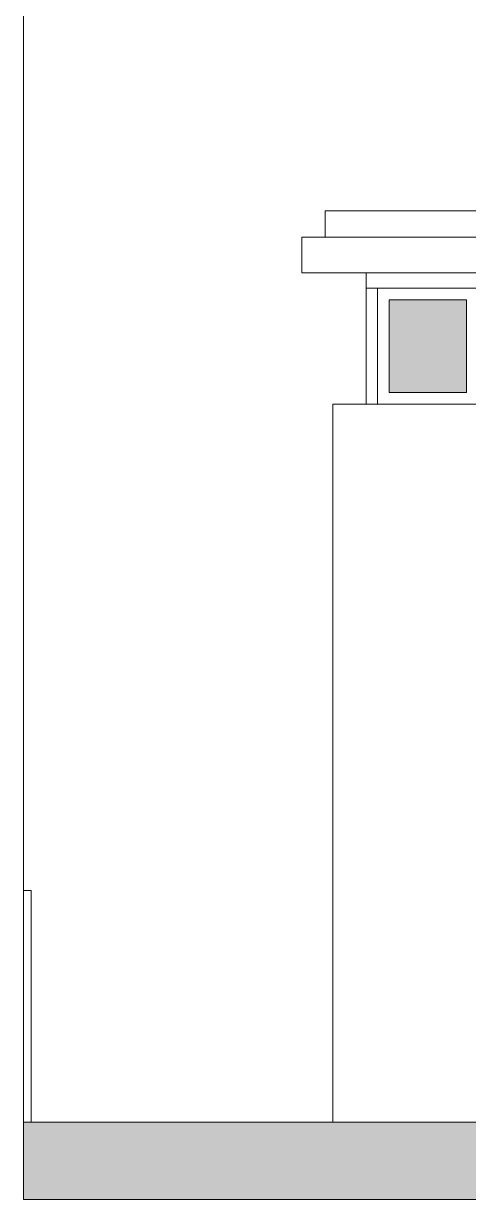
# Model space of a CAD drawing. Header units: metres. Extents: x -183 to 1639, y -350 to 198.
# Drawn here: x 550.3 to 553.18, y -183.95 to -176.33 of the extents above; entities that cross this region are included whole.
import ezdxf

# ---------------------------------------------------------------- set-up
doc = ezdxf.new("R2010")
doc.units = ezdxf.units.M
doc.header["$MEASUREMENT"] = 0
doc.header["$XCLIPFRAME"] = 2
doc.layers.add('FLOATINGWINDOWS', color=2, linetype='Continuous', plot=False)
for name, color, linetype in [('okna', 4, 'Continuous'), ('panely', 4, 'Continuous'), ('pohled', 4, 'Continuous'), ('SRAFA', 251, 'Continuous'), ('SRAFY-TERÉN', 252, 'Continuous'), ('stafaz', 254, 'Continuous')]:
    doc.layers.add(name, color=color, linetype=linetype)
picture_1 = doc.add_image_def('image1.jpg', size_in_pixel=(1024, 512))

msp = doc.modelspace()

# ---------------------------------------------------------------- hatches: boundary and pattern name
at = {"layer": 'SRAFA', "linetype": 'Continuous', "lineweight": 0}
msp.add_hatch(color=254, dxfattribs=at).paths.add_polyline_path([(552.668, -178.7213), (553.168, -178.7213), (553.168, -178.1213), (552.668, -178.1213)])
at = {"layer": 'SRAFY-TERÉN', "linetype": 'Continuous', "lineweight": 0}
msp.add_hatch(color=256, dxfattribs=at).paths.add_polyline_path([(552.303, -183.4463), (550.303, -183.4463), (550.303, -183.9463), (588.3725, -183.9463), (588.3725, -181.4425), (579.303, -182.1963), (560.993, -182.1963), (560.743, -182.1963), (560.743, -183.4463)])

# ---------------------------------------------------------------- linework, layer by layer
at = {"layer": 'FLOATINGWINDOWS', "linetype": 'Continuous', "lineweight": 0, "flags": 128}
msp.add_lwpolyline([(552.303, -183.4463), (550.303, -183.4463), (550.303, -183.9463), (588.3725, -183.9463), (588.3725, -181.4425), (579.303, -182.1963), (560.993, -182.1963), (560.743, -182.1963), (560.743, -183.4463)], close=True, dxfattribs=at)
at = {"layer": 'okna', "linetype": 'Continuous', "lineweight": 0}
for p, q in [((552.253, -177.7167), (552.253, -177.5463)), ((552.303, -183.4463), (552.303, -178.7963)), ((552.303, -178.7963), (553.243, -178.7963))]:
    msp.add_line(p, q, dxfattribs=at)
at = {"layer": 'panely', "linetype": 'Continuous', "lineweight": 0}
for p, q in [((550.303, -183.4463), (550.303, -181.9463)), ((550.303, -181.9463), (550.353, -181.9463)), ((550.353, -181.9463), (550.353, -183.4463))]:
    msp.add_line(p, q, dxfattribs=at)
at = {"layer": 'pohled', "lineweight": 0}
for p, q in [((552.253, -177.5463), (562.583, -177.5463)), ((552.103, -177.7167), (562.733, -177.7167)), ((552.103, -177.9463), (552.103, -177.7167)), ((552.103, -177.9463), (562.733, -177.9463)), ((552.518, -178.7963), (552.518, -177.9463)), ((552.518, -178.0463), (562.318, -178.0463)), ((552.593, -178.7963), (552.593, -178.0463)), ((552.518, -178.7963), (552.518, -178.7213))]:
    msp.add_line(p, q, dxfattribs=at)
for points in [[(552.593, -178.0463), (553.243, -178.0463), (553.243, -178.7963), (552.593, -178.7963)], [(552.668, -178.1213), (553.168, -178.1213), (553.168, -178.7213), (552.668, -178.7213)]]:
    msp.add_lwpolyline(points, close=True, dxfattribs=at)

# ---------------------------------------------------------------- pictures from other files: only their frames are drawn
at = {"layer": 'stafaz', "linetype": 'Continuous', "lineweight": 0}
image = msp.add_image(picture_1, insert=(527.1448, -196.1487), size_in_units=(139.9446, 69.9723), dxfattribs=at)
image.set_boundary_path([(169.3186, 418.5353), (169.3186, 407.5788), (168.9528, 407.5788), (168.9528, 310.7969), (447.5144, 310.7969), (447.5144, 392.9164), (447.1486, 392.9164), (447.1486, 403.8922), (429.8103, 405.3637), (429.8103, 402.0469), (385.9072, 402.0469), (385.9072, 409.0128), (381.1511, 409.4081), (381.1511, 384.5297), (291.479, 384.5297), (291.479, 371.378), (288.1131, 371.378), (288.1131, 384.5297), (256.8687, 384.5297), (256.8687, 378.31), (259.9053, 378.31), (259.9053, 376.6302), (258.8078, 376.6302), (258.8078, 375.3832), (183.2213, 375.3832), (183.2213, 376.6302), (182.1237, 376.6302), (182.1237, 378.31), (185.1603, 378.31), (185.1603, 384.5297), (183.5871, 384.5297), (183.5871, 418.5546), (169.3186, 418.5353)])

doc.saveas('drawing.dxf')
